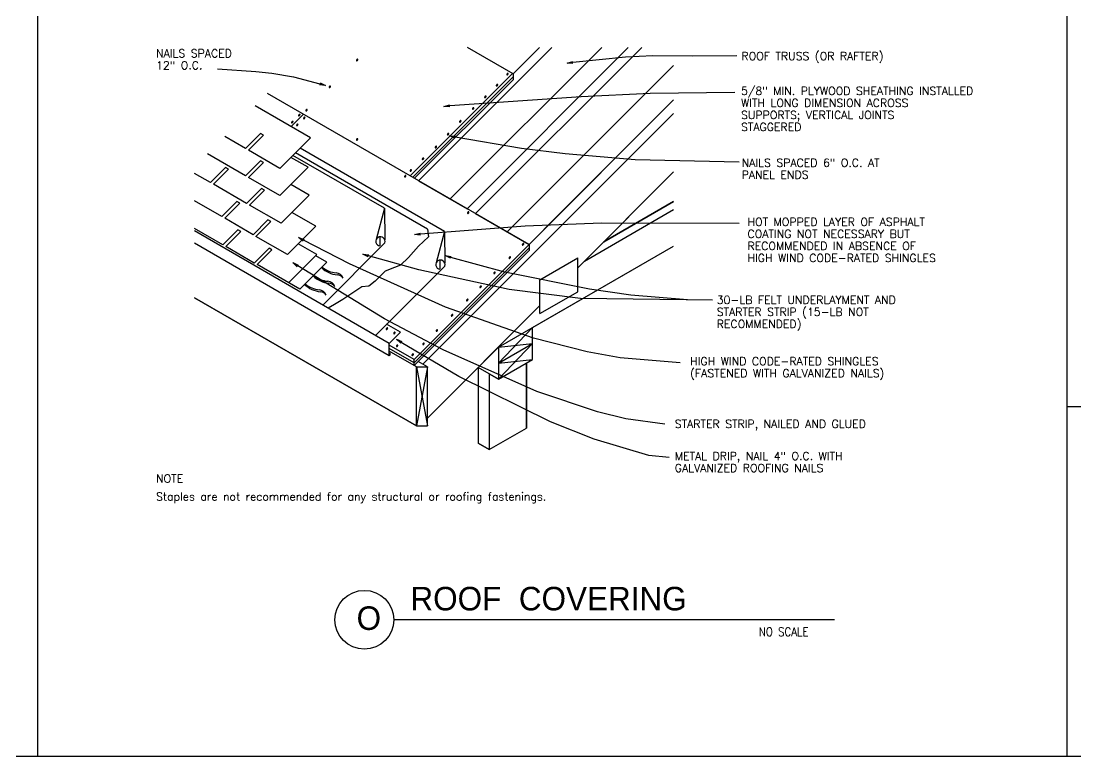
# Model space of a CAD drawing. Header units: inches. Extents: x 26998 to 46838, y -509 to 4343.
# Drawn here: x 38936.4 to 39339.8, y 3165 to 3446.3 of the extents above; entities that cross this region are included whole.
import ezdxf
from ezdxf.enums import TextEntityAlignment as Align

# ---------------------------------------------------------------- set-up
doc = ezdxf.new("R2010")
doc.units = ezdxf.units.IN
doc.header["$LTSCALE"] = 0.5
doc.header["$MEASUREMENT"] = 0
doc.layers.add('Dimensions', color=7, linetype='Continuous', lineweight=0)
for name, color, linetype in [('N', 3, 'Continuous'), ('R-AGSHEAVY', 1, 'Continuous'), ('R-AGSMEDIUM', 2, 'Continuous'), ('R-AGSTEXT', 6, 'Continuous'), ('SEC', 7, 'Continuous'), ('TITLE', 7, 'Continuous'), ('Title Block', 7, 'Continuous')]:
    doc.layers.add(name, color=color, linetype=linetype)
doc.styles.add('AGSROMAND', font='ROMAND.shx', dxfattribs={"height": 2.5})
doc.styles.add('AGSROMANS', font='romans')
doc.styles.add('BOLD', font='')
doc.styles.add('notes', font='simplex.shx', dxfattribs={"height": 4.5})
doc.styles.get('BOLD').set_extended_font_data('Futura Lt BT')

# ---------------------------------------------------------------- blocks, each defined once
blk = doc.blocks.new('AGSARROW')
for points in [[(-1, 0.17), (0, 0), (-1, -0.17)], [(0, 0), (-1, 0)]]:
    blk.add_lwpolyline(points)
blk = doc.blocks.new('ROOF-SHINGLE-WIND')
at = {"layer": 'R-AGSHEAVY'}
for p, q in [((10.545, 37.662), (-3.65, 23.469)), ((17.273, 35.971), (1.691, 20.387)), ((17.273, 25.995), (8.938, 17.658)), ((17.273, 23.231), (10.737, 19.455))]:
    blk.add_line(p, q, dxfattribs=at)
for points in [[(-6.613, 25.179), (-2.074, 22.556), (13.032, 37.662)], [(4.704, 37.662), (2.233, 35.195), (-2.035, 37.662)], [(-1.278, 22.098), (3.741, 19.204), (17.273, 32.738)], [(0, 7.082), (0.866, 6.584), (4.067, 8.431), (4.067, 11.431), (17.273, 19.062)], [(-27.597, 14.213), (-6.811, 2.215), (-5.775, 2.215), (-5.775, 2.947), (0.866, 9.586)], [(-1.036, 7.682), (-1.036, 0.6), (0, 0), (3.492, 2.012), (3.492, 8.098)]]:
    blk.add_lwpolyline(points, dxfattribs=at)
at = {"layer": 'R-AGSMEDIUM'}
for p, q in [((-6.613, 25.179), (5.868, 37.662)), ((-3.65, 23.469), (10.545, 37.662)), ((-2.074, 22.556), (13.032, 37.662)), ((2.233, 35.195), (-2.035, 37.662)), ((-1.278, 22.098), (14.286, 37.662)), ((2.233, 35.195), (4.704, 37.662)), ((1.691, 20.387), (17.273, 35.971)), ((-7.406, 25.638), (2.18, 35.229)), ((-7.162, 25.497), (2.233, 34.893)), ((-6.996, 25.404), (2.233, 34.638)), ((2.233, 35.195), (2.233, 34.638)), ((3.741, 19.204), (-20.764, 33.348)), ((-7.032, 8.431), (17.273, 32.738)), ((-16.735, 29.2), (-21.915, 32.187)), ((-17.389, 31.402), (-18.549, 30.242)), ((-6.207, 7.997), (17.273, 31.483)), ((-22.83, 28.186), (-24.774, 29.314)), ((-22.83, 28.186), (-21.425, 29.594)), ((-22.561, 28.034), (-21.154, 29.438)), ((-21.154, 29.438), (-21.425, 29.594)), ((-19.609, 26.328), (-16.735, 29.2)), ((-22.83, 25.649), (-26.385, 27.697)), ((-19.609, 26.328), (-22.561, 28.034)), ((-5.78, 20.647), (-18.148, 27.787)), ((-4.188, 20.414), (-17.713, 28.223)), ((-22.83, 25.649), (-21.425, 27.053)), ((-22.561, 25.49), (-21.154, 26.896)), ((-21.154, 26.896), (-21.425, 27.053)), ((-16.955, 26.434), (-18.569, 27.364)), ((-9.802, 22.596), (-18.381, 27.549)), ((-26.096, 24.999), (-27.597, 25.863)), ((-26.096, 24.999), (-24.69, 26.403)), ((-25.83, 24.842), (-24.425, 26.246)), ((-24.425, 26.246), (-24.69, 26.403)), ((-19.609, 23.784), (-16.955, 26.434)), ((8.312, 17.032), (17.273, 25.995)), ((-22.726, 23.05), (-25.83, 24.842)), ((-19.609, 23.784), (-22.561, 25.49)), ((-16.852, 23.837), (-18.566, 24.824)), ((-22.726, 23.05), (-21.322, 24.454)), ((-22.455, 22.893), (-21.051, 24.302)), ((-21.051, 24.302), (-21.322, 24.454)), ((-19.501, 21.19), (-16.852, 23.837)), ((-25.043, 21.813), (-27.597, 23.292)), ((-25.043, 21.813), (-23.639, 23.22)), ((-24.771, 21.659), (-23.367, 23.063)), ((-23.367, 23.063), (-23.639, 23.22)), ((-19.501, 21.19), (-22.455, 22.893)), ((10.737, 19.455), (17.273, 23.231)), ((-16.239, 20.914), (-18.483, 22.206)), ((-9.802, 22.596), (-10.576, 19.669)), ((-9.802, 22.596), (-9.771, 19.638)), ((8.938, 17.658), (17.273, 22.47)), ((-22.113, 20.12), (-24.771, 21.659)), ((-22.113, 20.12), (-20.731, 21.507)), ((-21.844, 19.966), (-20.46, 21.35)), ((-20.46, 21.35), (-20.731, 21.507)), ((-18.888, 18.265), (-16.239, 20.914)), ((-24.939, 19.164), (-27.597, 20.7)), ((-9.361, 9.941), (-27.597, 20.469)), ((-24.939, 19.164), (-23.533, 20.572)), ((-24.67, 19.012), (-23.264, 20.416)), ((-23.264, 20.416), (-23.533, 20.572)), ((-18.888, 18.265), (-21.844, 19.966)), ((-10.245, 19.924), (-10.239, 19.069)), ((-5.698, 19.92), (-6.635, 19.038)), ((-5.78, 20.647), (-5.698, 19.92)), ((-4.188, 20.414), (-4.964, 17.486)), ((-4.188, 20.414), (-4.159, 17.456)), ((-9.361, 8.788), (-27.597, 19.318)), ((-22.007, 17.471), (-24.67, 19.012)), ((-22.007, 17.471), (-20.621, 18.855)), ((-20.359, 18.703), (-20.621, 18.855)), ((-16.135, 18.265), (-17.881, 19.27)), ((-15.597, 13.536), (-9.767, 19.364)), ((-6.635, 19.038), (-7.569, 18)), ((-7.032, 8.132), (3.741, 18.897)), ((0.866, 9.586), (17.273, 19.062)), ((3.741, 19.204), (3.741, 18.644)), ((-21.741, 17.317), (-20.359, 18.703)), ((-18.785, 15.611), (-16.135, 18.265)), ((-15.196, 17.555), (-16.239, 18.154)), ((-7.569, 18), (-8.297, 17.273)), ((-7.032, 7.876), (3.741, 18.644)), ((4.761, 15.888), (8.312, 17.943)), ((8.312, 14.78), (8.312, 17.943)), ((-17.74, 15.011), (-21.741, 17.317)), ((-17.74, 15.011), (-15.196, 17.555)), ((-10.653, 10.684), (-4.157, 17.182)), ((-8.87, 17.063), (-9.752, 16.699)), ((-8.297, 17.273), (-8.87, 17.063)), ((-4.633, 17.742), (-4.625, 16.889)), ((-9.752, 16.699), (-10.686, 15.765)), ((4.761, 12.727), (4.761, 15.888)), ((-11.936, 15.245), (-13.704, 14.052)), ((-11.262, 15.295), (-11.936, 15.245)), ((-10.686, 15.765), (-11.262, 15.295)), ((-6.811, 2.215), (-27.597, 14.213)), ((-13.704, 14.052), (-14.482, 13.583)), ((4.761, 12.727), (8.312, 14.78)), ((-14.482, 13.583), (-15.097, 13.252)), ((-5.775, 2.947), (4.761, 13.481)), ((-8.321, 10.982), (-9.613, 11.729)), ((-9.361, 9.941), (-8.321, 10.982)), ((4.067, 11.431), (0.866, 8.087)), ((4.067, 8.431), (4.067, 11.431)), ((-9.361, 8.788), (-9.361, 9.941)), ((0.866, 8.087), (4.067, 9.932)), ((0.866, 9.586), (4.067, 9.932)), ((4.067, 9.932), (0.866, 6.584)), ((-7.032, 8.431), (-9.361, 9.778)), ((-7.032, 8.132), (-9.361, 9.476)), ((-6.811, 7.75), (-9.361, 9.22)), ((-9.278, 8.874), (-9.278, 9.071)), ((0.866, 9.586), (0.866, 6.584)), ((-9.361, 8.788), (-9.278, 8.874)), ((-7.032, 7.876), (-7.032, 8.431)), ((-5.775, 7.75), (-6.648, 8.253)), ((0.866, 6.584), (4.067, 8.431)), ((0.866, 8.087), (4.067, 8.431)), ((3.492, 8.098), (3.492, 2.012)), ((-6.811, 7.75), (-5.775, 7.75)), ((-6.811, 2.215), (-6.811, 7.75)), ((-5.775, 7.75), (-6.811, 2.215)), ((-6.811, 7.75), (-5.775, 2.215)), ((-5.775, 2.215), (-5.775, 7.75)), ((0.866, 6.584), (-1.036, 7.682)), ((-1.036, 7.682), (-1.036, 0.6)), ((0, 7.082), (0, 0)), ((-6.811, 2.215), (-5.775, 2.215)), ((0, 0), (3.492, 2.012)), ((0, 0), (-1.036, 0.6))]:
    blk.add_line(p, q, dxfattribs=at)
for points in [[(-12.424, 36.423, 0.163838), (-12.409, 36.415), (-12.409, 36.415, 0.105881), (-12.383, 36.417), (-12.383, 36.417, 0.069387), (-12.358, 36.429), (-12.358, 36.429, 0.055598), (-12.331, 36.451), (-12.331, 36.451, 0.055598), (-12.309, 36.478), (-12.309, 36.478, 0.069387), (-12.297, 36.503), (-12.297, 36.503, 0.105881), (-12.295, 36.529), (-12.295, 36.529, 0.163838), (-12.303, 36.544), (-12.303, 36.544, 0.163838), (-12.318, 36.552), (-12.318, 36.552, 0.105881), (-12.344, 36.55), (-12.344, 36.55, 0.069387), (-12.37, 36.539), (-12.37, 36.539, 0.055598), (-12.397, 36.517), (-12.397, 36.517, 0.055598), (-12.418, 36.49), (-12.418, 36.49, 0.069387), (-12.43, 36.464), (-12.43, 36.464, 0.105881), (-12.432, 36.438), (-12.432, 36.438, 0.163838)], [(1.657, 35.105, 0.163838), (1.672, 35.097), (1.672, 35.097, 0.105881), (1.698, 35.099), (1.698, 35.099, 0.069387), (1.724, 35.111), (1.724, 35.111, 0.055598), (1.751, 35.133), (1.751, 35.133, 0.055598), (1.773, 35.16), (1.773, 35.16, 0.069387), (1.784, 35.185), (1.784, 35.185, 0.105881), (1.786, 35.211), (1.786, 35.211, 0.163838), (1.779, 35.226), (1.779, 35.226, 0.163838), (1.763, 35.234), (1.763, 35.234, 0.105881), (1.737, 35.232), (1.737, 35.232, 0.069387), (1.712, 35.22), (1.712, 35.22, 0.055598), (1.685, 35.199), (1.685, 35.199, 0.055598), (1.663, 35.172), (1.663, 35.172, 0.069387), (1.652, 35.146), (1.652, 35.146, 0.105881), (1.65, 35.12), (1.65, 35.12, 0.163838)], [(-14.991, 33.909, 0.163838), (-14.976, 33.902), (-14.976, 33.902, 0.105881), (-14.95, 33.904), (-14.95, 33.904, 0.069387), (-14.924, 33.915), (-14.924, 33.915, 0.055598), (-14.897, 33.937), (-14.897, 33.937, 0.055598), (-14.876, 33.964), (-14.876, 33.964, 0.069387), (-14.864, 33.99), (-14.864, 33.99, 0.105881), (-14.862, 34.016), (-14.862, 34.016, 0.163838), (-14.87, 34.031), (-14.87, 34.031, 0.163838), (-14.885, 34.038), (-14.885, 34.038, 0.105881), (-14.911, 34.036), (-14.911, 34.036, 0.069387), (-14.936, 34.025), (-14.936, 34.025, 0.055598), (-14.963, 34.003), (-14.963, 34.003, 0.055598), (-14.985, 33.976), (-14.985, 33.976, 0.069387), (-14.997, 33.951), (-14.997, 33.951, 0.105881), (-14.999, 33.925), (-14.999, 33.925, 0.163838)], [(0.676, 34.066, 0.163838), (0.691, 34.058), (0.691, 34.058, 0.105881), (0.717, 34.06), (0.717, 34.06, 0.069387), (0.742, 34.072), (0.742, 34.072, 0.055598), (0.77, 34.093), (0.77, 34.093, 0.055598), (0.791, 34.121), (0.791, 34.121, 0.069387), (0.803, 34.146), (0.803, 34.146, 0.105881), (0.805, 34.172), (0.805, 34.172, 0.163838), (0.797, 34.187), (0.797, 34.187, 0.163838), (0.782, 34.195), (0.782, 34.195, 0.105881), (0.756, 34.193), (0.756, 34.193, 0.069387), (0.731, 34.181), (0.731, 34.181, 0.055598), (0.703, 34.16), (0.703, 34.16, 0.055598), (0.682, 34.132), (0.682, 34.132, 0.069387), (0.67, 34.107), (0.67, 34.107, 0.105881), (0.668, 34.081), (0.668, 34.081, 0.163838)], [(-0.419, 32.971, 0.163838), (-0.404, 32.963), (-0.404, 32.963, 0.105881), (-0.378, 32.965), (-0.378, 32.965, 0.069387), (-0.352, 32.977), (-0.352, 32.977, 0.055598), (-0.325, 32.999), (-0.325, 32.999, 0.055598), (-0.303, 33.026), (-0.303, 33.026, 0.069387), (-0.292, 33.051), (-0.292, 33.051, 0.105881), (-0.29, 33.077), (-0.29, 33.077, 0.163838), (-0.298, 33.092), (-0.298, 33.092, 0.163838), (-0.313, 33.1), (-0.313, 33.1, 0.105881), (-0.339, 33.098), (-0.339, 33.098, 0.069387), (-0.364, 33.087), (-0.364, 33.087, 0.055598), (-0.391, 33.065), (-0.391, 33.065, 0.055598), (-0.413, 33.038), (-0.413, 33.038, 0.069387), (-0.425, 33.012), (-0.425, 33.012, 0.105881), (-0.426, 32.986), (-0.426, 32.986, 0.163838)], [(-17.174, 31.722, 0.163838), (-17.158, 31.715), (-17.158, 31.715, 0.105881), (-17.132, 31.717), (-17.132, 31.717, 0.069387), (-17.107, 31.728), (-17.107, 31.728, 0.055598), (-17.08, 31.75), (-17.08, 31.75, 0.055598), (-17.058, 31.777), (-17.058, 31.777, 0.069387), (-17.047, 31.803), (-17.047, 31.803, 0.105881), (-17.045, 31.828), (-17.045, 31.828, 0.163838), (-17.052, 31.844), (-17.052, 31.844, 0.163838), (-17.067, 31.851), (-17.067, 31.851, 0.105881), (-17.093, 31.849), (-17.093, 31.849, 0.069387), (-17.119, 31.838), (-17.119, 31.838, 0.055598), (-17.146, 31.816), (-17.146, 31.816, 0.055598), (-17.168, 31.789), (-17.168, 31.789, 0.069387), (-17.179, 31.763), (-17.179, 31.763, 0.105881), (-17.181, 31.738), (-17.181, 31.738, 0.163838)], [(-1.565, 31.879, 0.163838), (-1.549, 31.871), (-1.549, 31.871, 0.105881), (-1.523, 31.873), (-1.523, 31.873, 0.069387), (-1.498, 31.884), (-1.498, 31.884, 0.055598), (-1.471, 31.906), (-1.471, 31.906, 0.055598), (-1.449, 31.933), (-1.449, 31.933, 0.069387), (-1.438, 31.959), (-1.438, 31.959, 0.105881), (-1.436, 31.985), (-1.436, 31.985, 0.163838), (-1.443, 32), (-1.443, 32, 0.163838), (-1.458, 32.008), (-1.458, 32.008, 0.105881), (-1.484, 32.006), (-1.484, 32.006, 0.069387), (-1.51, 31.994), (-1.51, 31.994, 0.055598), (-1.537, 31.972), (-1.537, 31.972, 0.055598), (-1.559, 31.945), (-1.559, 31.945, 0.069387), (-1.57, 31.92), (-1.57, 31.92, 0.105881), (-1.572, 31.894), (-1.572, 31.894, 0.163838)], [(-18.504, 30.61, 0.163838), (-18.489, 30.603), (-18.489, 30.603, 0.105881), (-18.463, 30.605), (-18.463, 30.605, 0.069387), (-18.437, 30.616), (-18.437, 30.616, 0.055598), (-18.41, 30.638), (-18.41, 30.638, 0.055598), (-18.389, 30.665), (-18.389, 30.665, 0.069387), (-18.377, 30.691), (-18.377, 30.691, 0.105881), (-18.375, 30.717), (-18.375, 30.717, 0.163838), (-18.383, 30.732), (-18.383, 30.732, 0.163838), (-18.398, 30.739), (-18.398, 30.739, 0.105881), (-18.424, 30.738), (-18.424, 30.738, 0.069387), (-18.449, 30.726), (-18.449, 30.726, 0.055598), (-18.476, 30.704), (-18.476, 30.704, 0.055598), (-18.498, 30.677), (-18.498, 30.677, 0.069387), (-18.51, 30.652), (-18.51, 30.652, 0.105881), (-18.512, 30.626), (-18.512, 30.626, 0.163838)], [(-17.849, 31.265, 0.163838), (-17.834, 31.258), (-17.834, 31.258, 0.105881), (-17.808, 31.26), (-17.808, 31.26, 0.069387), (-17.783, 31.271), (-17.783, 31.271, 0.055598), (-17.756, 31.293), (-17.756, 31.293, 0.055598), (-17.734, 31.32), (-17.734, 31.32, 0.069387), (-17.722, 31.345), (-17.722, 31.345, 0.105881), (-17.72, 31.371), (-17.72, 31.371, 0.163838), (-17.728, 31.387), (-17.728, 31.387, 0.163838), (-17.743, 31.394), (-17.743, 31.394, 0.105881), (-17.769, 31.392), (-17.769, 31.392, 0.069387), (-17.795, 31.381), (-17.795, 31.381, 0.055598), (-17.822, 31.359), (-17.822, 31.359, 0.055598), (-17.843, 31.332), (-17.843, 31.332, 0.069387), (-17.855, 31.306), (-17.855, 31.306, 0.105881), (-17.857, 31.28), (-17.857, 31.28, 0.163838)], [(-17.381, 30.995, 0.163838), (-17.366, 30.988), (-17.366, 30.988, 0.105881), (-17.34, 30.989), (-17.34, 30.989, 0.069387), (-17.315, 31.001), (-17.315, 31.001, 0.055598), (-17.288, 31.023), (-17.288, 31.023, 0.055598), (-17.266, 31.05), (-17.266, 31.05, 0.069387), (-17.254, 31.075), (-17.254, 31.075, 0.105881), (-17.253, 31.101), (-17.253, 31.101, 0.163838), (-17.26, 31.116), (-17.26, 31.116, 0.163838), (-17.275, 31.124), (-17.275, 31.124, 0.105881), (-17.301, 31.122), (-17.301, 31.122, 0.069387), (-17.327, 31.111), (-17.327, 31.111, 0.055598), (-17.354, 31.089), (-17.354, 31.089, 0.055598), (-17.376, 31.062), (-17.376, 31.062, 0.069387), (-17.387, 31.036), (-17.387, 31.036, 0.105881), (-17.389, 31.01), (-17.389, 31.01, 0.163838)], [(-2.763, 30.675, 0.163838), (-2.748, 30.667), (-2.748, 30.667, 0.105881), (-2.722, 30.669), (-2.722, 30.669, 0.069387), (-2.697, 30.681), (-2.697, 30.681, 0.055598), (-2.67, 30.703), (-2.67, 30.703, 0.055598), (-2.648, 30.73), (-2.648, 30.73, 0.069387), (-2.636, 30.755), (-2.636, 30.755, 0.105881), (-2.634, 30.781), (-2.634, 30.781, 0.163838), (-2.642, 30.796), (-2.642, 30.796, 0.163838), (-2.657, 30.804), (-2.657, 30.804, 0.105881), (-2.683, 30.802), (-2.683, 30.802, 0.069387), (-2.709, 30.791), (-2.709, 30.791, 0.055598), (-2.736, 30.769), (-2.736, 30.769, 0.055598), (-2.758, 30.742), (-2.758, 30.742, 0.069387), (-2.769, 30.716), (-2.769, 30.716, 0.105881), (-2.771, 30.69), (-2.771, 30.69, 0.163838)], [(-18.036, 30.34, 0.163838), (-18.021, 30.333), (-18.021, 30.333, 0.105881), (-17.995, 30.335), (-17.995, 30.335, 0.069387), (-17.97, 30.346), (-17.97, 30.346, 0.055598), (-17.942, 30.368), (-17.942, 30.368, 0.055598), (-17.921, 30.395), (-17.921, 30.395, 0.069387), (-17.909, 30.421), (-17.909, 30.421, 0.105881), (-17.907, 30.446), (-17.907, 30.446, 0.163838), (-17.915, 30.462), (-17.915, 30.462, 0.163838), (-17.93, 30.469), (-17.93, 30.469, 0.105881), (-17.956, 30.467), (-17.956, 30.467, 0.069387), (-17.981, 30.456), (-17.981, 30.456, 0.055598), (-18.009, 30.434), (-18.009, 30.434, 0.055598), (-18.03, 30.407), (-18.03, 30.407, 0.069387), (-18.042, 30.382), (-18.042, 30.382, 0.105881), (-18.044, 30.356), (-18.044, 30.356, 0.163838)], [(-12.435, 28.986, 0.163838), (-12.419, 28.979), (-12.419, 28.979, 0.105881), (-12.393, 28.981), (-12.393, 28.981, 0.069387), (-12.368, 28.992), (-12.368, 28.992, 0.055598), (-12.341, 29.014), (-12.341, 29.014, 0.055598), (-12.319, 29.041), (-12.319, 29.041, 0.069387), (-12.308, 29.066), (-12.308, 29.066, 0.105881), (-12.306, 29.092), (-12.306, 29.092, 0.163838), (-12.313, 29.108), (-12.313, 29.108, 0.163838), (-12.328, 29.115), (-12.328, 29.115, 0.105881), (-12.354, 29.113), (-12.354, 29.113, 0.069387), (-12.38, 29.102), (-12.38, 29.102, 0.055598), (-12.407, 29.08), (-12.407, 29.08, 0.055598), (-12.429, 29.053), (-12.429, 29.053, 0.069387), (-12.44, 29.027), (-12.44, 29.027, 0.105881), (-12.442, 29.002), (-12.442, 29.002, 0.163838)], [(-3.911, 29.474, 0.163838), (-3.896, 29.466), (-3.896, 29.466, 0.105881), (-3.87, 29.468), (-3.87, 29.468, 0.069387), (-3.845, 29.48), (-3.845, 29.48, 0.055598), (-3.818, 29.501), (-3.818, 29.501, 0.055598), (-3.796, 29.529), (-3.796, 29.529, 0.069387), (-3.784, 29.554), (-3.784, 29.554, 0.105881), (-3.782, 29.58), (-3.782, 29.58, 0.163838), (-3.79, 29.595), (-3.79, 29.595, 0.163838), (-3.805, 29.603), (-3.805, 29.603, 0.105881), (-3.831, 29.601), (-3.831, 29.601, 0.069387), (-3.857, 29.589), (-3.857, 29.589, 0.055598), (-3.884, 29.568), (-3.884, 29.568, 0.055598), (-3.906, 29.54), (-3.906, 29.54, 0.069387), (-3.917, 29.515), (-3.917, 29.515, 0.105881), (-3.919, 29.489), (-3.919, 29.489, 0.163838)], [(-5.055, 28.27, 0.163838), (-5.04, 28.263), (-5.04, 28.263, 0.105881), (-5.014, 28.265), (-5.014, 28.265, 0.069387), (-4.988, 28.276), (-4.988, 28.276, 0.055598), (-4.961, 28.298), (-4.961, 28.298, 0.055598), (-4.939, 28.325), (-4.939, 28.325, 0.069387), (-4.928, 28.351), (-4.928, 28.351, 0.105881), (-4.926, 28.376), (-4.926, 28.376, 0.163838), (-4.933, 28.392), (-4.933, 28.392, 0.163838), (-4.949, 28.399), (-4.949, 28.399, 0.105881), (-4.975, 28.397), (-4.975, 28.397, 0.069387), (-5, 28.386), (-5, 28.386, 0.055598), (-5.027, 28.364), (-5.027, 28.364, 0.055598), (-5.049, 28.337), (-5.049, 28.337, 0.069387), (-5.06, 28.312), (-5.06, 28.312, 0.105881), (-5.062, 28.286), (-5.062, 28.286, 0.163838)], [(-6.258, 27.178, 0.163838), (-6.243, 27.17), (-6.243, 27.17, 0.105881), (-6.217, 27.172), (-6.217, 27.172, 0.069387), (-6.192, 27.184), (-6.192, 27.184, 0.055598), (-6.165, 27.205), (-6.165, 27.205, 0.055598), (-6.143, 27.233), (-6.143, 27.233, 0.069387), (-6.131, 27.258), (-6.131, 27.258, 0.105881), (-6.129, 27.284), (-6.129, 27.284, 0.163838), (-6.137, 27.299), (-6.137, 27.299, 0.163838), (-6.152, 27.307), (-6.152, 27.307, 0.105881), (-6.178, 27.305), (-6.178, 27.305, 0.069387), (-6.204, 27.293), (-6.204, 27.293, 0.055598), (-6.231, 27.272), (-6.231, 27.272, 0.055598), (-6.252, 27.245), (-6.252, 27.245, 0.069387), (-6.264, 27.219), (-6.264, 27.219, 0.105881), (-6.266, 27.193), (-6.266, 27.193, 0.163838)], [(-7.406, 26.083, 0.163838), (-7.391, 26.076), (-7.391, 26.076, 0.105881), (-7.365, 26.078), (-7.365, 26.078, 0.069387), (-7.34, 26.089), (-7.34, 26.089, 0.055598), (-7.313, 26.111), (-7.313, 26.111, 0.055598), (-7.291, 26.138), (-7.291, 26.138, 0.069387), (-7.279, 26.163), (-7.279, 26.163, 0.105881), (-7.277, 26.189), (-7.277, 26.189, 0.163838), (-7.285, 26.205), (-7.285, 26.205, 0.163838), (-7.3, 26.212), (-7.3, 26.212, 0.105881), (-7.326, 26.21), (-7.326, 26.21, 0.069387), (-7.352, 26.199), (-7.352, 26.199, 0.055598), (-7.379, 26.177), (-7.379, 26.177, 0.055598), (-7.4, 26.15), (-7.4, 26.15, 0.069387), (-7.412, 26.124), (-7.412, 26.124, 0.105881), (-7.414, 26.098), (-7.414, 26.098, 0.163838)], [(-7.921, 25.533, 0.163838), (-7.906, 25.526), (-7.906, 25.526, 0.105881), (-7.88, 25.528), (-7.88, 25.528, 0.069387), (-7.855, 25.539), (-7.855, 25.539, 0.055598), (-7.828, 25.561), (-7.828, 25.561, 0.055598), (-7.806, 25.588), (-7.806, 25.588, 0.069387), (-7.794, 25.614), (-7.794, 25.614, 0.105881), (-7.792, 25.639), (-7.792, 25.639, 0.163838), (-7.8, 25.655), (-7.8, 25.655, 0.163838), (-7.815, 25.662), (-7.815, 25.662, 0.105881), (-7.841, 25.66), (-7.841, 25.66, 0.069387), (-7.867, 25.649), (-7.867, 25.649, 0.055598), (-7.894, 25.627), (-7.894, 25.627, 0.055598), (-7.916, 25.6), (-7.916, 25.6, 0.069387), (-7.927, 25.574), (-7.927, 25.574, 0.105881), (-7.929, 25.549), (-7.929, 25.549, 0.163838)], [(-2.02, 22.126, 0.163838), (-2.005, 22.119), (-2.005, 22.119, 0.105881), (-1.979, 22.121), (-1.979, 22.121, 0.069387), (-1.954, 22.132), (-1.954, 22.132, 0.055598), (-1.927, 22.154), (-1.927, 22.154, 0.055598), (-1.905, 22.181), (-1.905, 22.181, 0.069387), (-1.893, 22.207), (-1.893, 22.207, 0.105881), (-1.892, 22.233), (-1.892, 22.233, 0.163838), (-1.899, 22.248), (-1.899, 22.248, 0.163838), (-1.914, 22.255), (-1.914, 22.255, 0.105881), (-1.94, 22.253), (-1.94, 22.253, 0.069387), (-1.966, 22.242), (-1.966, 22.242, 0.055598), (-1.993, 22.22), (-1.993, 22.22, 0.055598), (-2.015, 22.193), (-2.015, 22.193, 0.069387), (-2.026, 22.168), (-2.026, 22.168, 0.105881), (-2.028, 22.142), (-2.028, 22.142, 0.163838)], [(3.113, 19.163, 0.163838), (3.128, 19.155), (3.128, 19.155, 0.105881), (3.154, 19.157), (3.154, 19.157, 0.069387), (3.179, 19.169), (3.179, 19.169, 0.055598), (3.207, 19.19), (3.207, 19.19, 0.055598), (3.228, 19.218), (3.228, 19.218, 0.069387), (3.24, 19.243), (3.24, 19.243, 0.105881), (3.242, 19.269), (3.242, 19.269, 0.163838), (3.234, 19.284), (3.234, 19.284, 0.163838), (3.219, 19.292), (3.219, 19.292, 0.105881), (3.193, 19.29), (3.193, 19.29, 0.069387), (3.168, 19.278), (3.168, 19.278, 0.055598), (3.14, 19.257), (3.14, 19.257, 0.055598), (3.119, 19.229), (3.119, 19.229, 0.069387), (3.107, 19.204), (3.107, 19.204, 0.105881), (3.105, 19.178), (3.105, 19.178, 0.163838)], [(1.866, 17.916, 0.163838), (1.881, 17.908), (1.881, 17.908, 0.105881), (1.907, 17.91), (1.907, 17.91, 0.069387), (1.932, 17.922), (1.932, 17.922, 0.055598), (1.96, 17.943), (1.96, 17.943, 0.055598), (1.981, 17.97), (1.981, 17.97, 0.069387), (1.993, 17.996), (1.993, 17.996, 0.105881), (1.995, 18.022), (1.995, 18.022, 0.163838), (1.987, 18.037), (1.987, 18.037, 0.163838), (1.972, 18.045), (1.972, 18.045, 0.105881), (1.946, 18.043), (1.946, 18.043, 0.069387), (1.92, 18.031), (1.92, 18.031, 0.055598), (1.893, 18.01), (1.893, 18.01, 0.055598), (1.872, 17.982), (1.872, 17.982, 0.069387), (1.86, 17.957), (1.86, 17.957, 0.105881), (1.858, 17.931), (1.858, 17.931, 0.163838)], [(0.437, 16.487, 0.163838), (0.452, 16.479), (0.452, 16.479, 0.105881), (0.478, 16.481), (0.478, 16.481, 0.069387), (0.504, 16.493), (0.504, 16.493, 0.055598), (0.531, 16.515), (0.531, 16.515, 0.055598), (0.552, 16.542), (0.552, 16.542, 0.069387), (0.564, 16.567), (0.564, 16.567, 0.105881), (0.566, 16.593), (0.566, 16.593, 0.163838), (0.558, 16.608), (0.558, 16.608, 0.163838), (0.543, 16.616), (0.543, 16.616, 0.105881), (0.517, 16.614), (0.517, 16.614, 0.069387), (0.492, 16.602), (0.492, 16.602, 0.055598), (0.465, 16.581), (0.465, 16.581, 0.055598), (0.443, 16.554), (0.443, 16.554, 0.069387), (0.431, 16.528), (0.431, 16.528, 0.105881), (0.429, 16.502), (0.429, 16.502, 0.163838)], [(-0.862, 15.188, 0.163838), (-0.847, 15.18), (-0.847, 15.18, 0.105881), (-0.821, 15.182), (-0.821, 15.182, 0.069387), (-0.795, 15.194), (-0.795, 15.194, 0.055598), (-0.768, 15.216), (-0.768, 15.216, 0.055598), (-0.746, 15.243), (-0.746, 15.243, 0.069387), (-0.735, 15.268), (-0.735, 15.268, 0.105881), (-0.733, 15.294), (-0.733, 15.294, 0.163838), (-0.741, 15.309), (-0.741, 15.309, 0.163838), (-0.756, 15.317), (-0.756, 15.317, 0.105881), (-0.782, 15.315), (-0.782, 15.315, 0.069387), (-0.807, 15.304), (-0.807, 15.304, 0.055598), (-0.834, 15.282), (-0.834, 15.282, 0.055598), (-0.856, 15.255), (-0.856, 15.255, 0.069387), (-0.868, 15.229), (-0.868, 15.229, 0.105881), (-0.87, 15.203), (-0.87, 15.203, 0.163838)], [(-2.109, 13.941, 0.163838), (-2.094, 13.933), (-2.094, 13.933, 0.105881), (-2.068, 13.935), (-2.068, 13.935, 0.069387), (-2.042, 13.947), (-2.042, 13.947, 0.055598), (-2.015, 13.969), (-2.015, 13.969, 0.055598), (-1.993, 13.996), (-1.993, 13.996, 0.069387), (-1.982, 14.021), (-1.982, 14.021, 0.105881), (-1.98, 14.047), (-1.98, 14.047, 0.163838), (-1.988, 14.062), (-1.988, 14.062, 0.163838), (-2.003, 14.07), (-2.003, 14.07, 0.105881), (-2.029, 14.068), (-2.029, 14.068, 0.069387), (-2.054, 14.057), (-2.054, 14.057, 0.055598), (-2.081, 14.035), (-2.081, 14.035, 0.055598), (-2.103, 14.008), (-2.103, 14.008, 0.069387), (-2.115, 13.982), (-2.115, 13.982, 0.105881), (-2.117, 13.956), (-2.117, 13.956, 0.163838)], [(-3.538, 12.512, 0.163838), (-3.523, 12.505), (-3.523, 12.505, 0.105881), (-3.497, 12.507), (-3.497, 12.507, 0.069387), (-3.471, 12.518), (-3.471, 12.518, 0.055598), (-3.444, 12.54), (-3.444, 12.54, 0.055598), (-3.422, 12.567), (-3.422, 12.567, 0.069387), (-3.411, 12.592), (-3.411, 12.592, 0.105881), (-3.409, 12.618), (-3.409, 12.618, 0.163838), (-3.416, 12.634), (-3.416, 12.634, 0.163838), (-3.432, 12.641), (-3.432, 12.641, 0.105881), (-3.458, 12.639), (-3.458, 12.639, 0.069387), (-3.483, 12.628), (-3.483, 12.628, 0.055598), (-3.51, 12.606), (-3.51, 12.606, 0.055598), (-3.532, 12.579), (-3.532, 12.579, 0.069387), (-3.543, 12.553), (-3.543, 12.553, 0.105881), (-3.545, 12.527), (-3.545, 12.527, 0.163838)], [(-9.636, 11.259, 0.163838), (-9.621, 11.252), (-9.621, 11.252, 0.105881), (-9.595, 11.254), (-9.595, 11.254, 0.069387), (-9.57, 11.265), (-9.57, 11.265, 0.055598), (-9.542, 11.287), (-9.542, 11.287, 0.055598), (-9.521, 11.314), (-9.521, 11.314, 0.069387), (-9.509, 11.34), (-9.509, 11.34, 0.105881), (-9.507, 11.366), (-9.507, 11.366, 0.163838), (-9.515, 11.381), (-9.515, 11.381, 0.163838), (-9.53, 11.388), (-9.53, 11.388, 0.105881), (-9.556, 11.386), (-9.556, 11.386, 0.069387), (-9.581, 11.375), (-9.581, 11.375, 0.055598), (-9.609, 11.353), (-9.609, 11.353, 0.055598), (-9.63, 11.326), (-9.63, 11.326, 0.069387), (-9.642, 11.301), (-9.642, 11.301, 0.105881), (-9.644, 11.275), (-9.644, 11.275, 0.163838)], [(-8.938, 10.856, 0.163838), (-8.922, 10.848), (-8.922, 10.848, 0.105881), (-8.896, 10.85), (-8.896, 10.85, 0.069387), (-8.871, 10.862), (-8.871, 10.862, 0.055598), (-8.844, 10.884), (-8.844, 10.884, 0.055598), (-8.822, 10.911), (-8.822, 10.911, 0.069387), (-8.811, 10.936), (-8.811, 10.936, 0.105881), (-8.809, 10.962), (-8.809, 10.962, 0.163838), (-8.816, 10.977), (-8.816, 10.977, 0.163838), (-8.831, 10.985), (-8.831, 10.985, 0.105881), (-8.857, 10.983), (-8.857, 10.983, 0.069387), (-8.883, 10.972), (-8.883, 10.972, 0.055598), (-8.91, 10.95), (-8.91, 10.95, 0.055598), (-8.932, 10.923), (-8.932, 10.923, 0.069387), (-8.943, 10.897), (-8.943, 10.897, 0.105881), (-8.945, 10.871), (-8.945, 10.871, 0.163838)], [(-4.966, 11.084, 0.163838), (-4.951, 11.076), (-4.951, 11.076, 0.105881), (-4.925, 11.078), (-4.925, 11.078, 0.069387), (-4.9, 11.089), (-4.9, 11.089, 0.055598), (-4.873, 11.111), (-4.873, 11.111, 0.055598), (-4.851, 11.138), (-4.851, 11.138, 0.069387), (-4.839, 11.164), (-4.839, 11.164, 0.105881), (-4.837, 11.19), (-4.837, 11.19, 0.163838), (-4.845, 11.205), (-4.845, 11.205, 0.163838), (-4.86, 11.213), (-4.86, 11.213, 0.105881), (-4.886, 11.211), (-4.886, 11.211, 0.069387), (-4.912, 11.199), (-4.912, 11.199, 0.055598), (-4.939, 11.177), (-4.939, 11.177, 0.055598), (-4.961, 11.15), (-4.961, 11.15, 0.069387), (-4.972, 11.125), (-4.972, 11.125, 0.105881), (-4.974, 11.099), (-4.974, 11.099, 0.163838)], [(-6.213, 9.837, 0.163838), (-6.198, 9.829), (-6.198, 9.829, 0.105881), (-6.172, 9.831), (-6.172, 9.831, 0.069387), (-6.147, 9.842), (-6.147, 9.842, 0.055598), (-6.12, 9.864), (-6.12, 9.864, 0.055598), (-6.098, 9.891), (-6.098, 9.891, 0.069387), (-6.086, 9.917), (-6.086, 9.917, 0.105881), (-6.084, 9.943), (-6.084, 9.943, 0.163838), (-6.092, 9.958), (-6.092, 9.958, 0.163838), (-6.107, 9.966), (-6.107, 9.966, 0.105881), (-6.133, 9.964), (-6.133, 9.964, 0.069387), (-6.159, 9.952), (-6.159, 9.952, 0.055598), (-6.186, 9.93), (-6.186, 9.93, 0.055598), (-6.208, 9.903), (-6.208, 9.903, 0.069387), (-6.219, 9.878), (-6.219, 9.878, 0.105881), (-6.221, 9.852), (-6.221, 9.852, 0.163838)], [(-8.678, 9.661, 0.163838), (-8.662, 9.654), (-8.662, 9.654, 0.105881), (-8.637, 9.656), (-8.637, 9.656, 0.069387), (-8.611, 9.667), (-8.611, 9.667, 0.055598), (-8.584, 9.689), (-8.584, 9.689, 0.055598), (-8.562, 9.716), (-8.562, 9.716, 0.069387), (-8.551, 9.742), (-8.551, 9.742, 0.105881), (-8.549, 9.767), (-8.549, 9.767, 0.163838), (-8.556, 9.783), (-8.556, 9.783, 0.163838), (-8.572, 9.79), (-8.572, 9.79, 0.105881), (-8.598, 9.788), (-8.598, 9.788, 0.069387), (-8.623, 9.777), (-8.623, 9.777, 0.055598), (-8.65, 9.755), (-8.65, 9.755, 0.055598), (-8.672, 9.728), (-8.672, 9.728, 0.069387), (-8.683, 9.703), (-8.683, 9.703, 0.105881), (-8.685, 9.677), (-8.685, 9.677, 0.163838)], [(-7.227, 8.823, 0.163838), (-7.211, 8.816), (-7.211, 8.816, 0.105881), (-7.185, 8.818), (-7.185, 8.818, 0.069387), (-7.16, 8.829), (-7.16, 8.829, 0.055598), (-7.133, 8.851), (-7.133, 8.851, 0.055598), (-7.111, 8.878), (-7.111, 8.878, 0.069387), (-7.099, 8.904), (-7.099, 8.904, 0.105881), (-7.098, 8.93), (-7.098, 8.93, 0.163838), (-7.105, 8.945), (-7.105, 8.945, 0.163838), (-7.12, 8.952), (-7.12, 8.952, 0.105881), (-7.146, 8.95), (-7.146, 8.95, 0.069387), (-7.172, 8.939), (-7.172, 8.939, 0.055598), (-7.199, 8.917), (-7.199, 8.917, 0.055598), (-7.221, 8.89), (-7.221, 8.89, 0.069387), (-7.232, 8.865), (-7.232, 8.865, 0.105881), (-7.234, 8.839), (-7.234, 8.839, 0.163838)]]:
    blk.add_lwpolyline(points, format="xyb", close=True, dxfattribs=at)
for centre, radius, start, end in [((-10.181, 19.497), 0.433, 342.2233, 262.43048), ((-13.994, 18.82), 2.465, 226.00321, 264.49608), ((-14.089, 18.997), 2.465, 230.49799, 264.49608), ((-4.568, 17.316), 0.433, 342.2233, 262.43048), ((-14.778, 18.035), 2.465, 226.00321, 264.49608), ((-14.874, 18.213), 2.465, 230.49799, 264.49608), ((-14.4, 15.771), 0.777, 20.86196, 84.49608), ((-14.305, 15.593), 0.777, 35.76368, 84.49608), ((-15.577, 17.237), 2.465, 226.00321, 264.49608), ((-15.672, 17.414), 2.465, 230.49799, 264.49608), ((-15.983, 14.188), 0.777, 20.86196, 84.49608), ((-15.185, 14.986), 0.777, 20.86196, 84.49608), ((-15.089, 14.809), 0.777, 35.76368, 84.49608), ((-15.888, 14.01), 0.777, 35.76368, 84.49608)]:
    blk.add_arc(centre, radius, start, end, dxfattribs=at)
at = {"layer": 'R-AGSTEXT'}
for points in [[(23.211, 36.864), (19.027, 36.845), (15.331, 36.889), (12.776, 36.757), (7.84, 36.249)], [(-25.455, 35.643), (-21.869, 35.42), (-20.369, 35.25), (-18.323, 34.897), (-15.855, 34.254)], [(23.017, 33.436), (15.077, 33.331), (8.617, 33.041), (-3.688, 32.181)], [(23.409, 26.912), (13.669, 27.12), (7.111, 27.681), (3.028, 28.188), (-3.178, 29.267)], [(23.409, 21.17), (10.528, 21.187), (3.367, 20.92), (-6.442, 20.186)], [(17.905, 8.12), (12.287, 8.579), (9.178, 9.152), (4.166, 10.44), (-4.076, 13.34), (-13.095, 17.4), (-17.378, 19.604)], [(20.921, 13.993), (8.565, 14.157), (1.868, 14.98), (-6.603, 16.846), (-11.308, 18.145)], [(20.921, 13.993), (18.595, 14.02), (13.267, 14.466), (9.392, 15.019), (1.468, 16.626), (-3.581, 18.002)], [(16.466, 2.378), (12.812, 2.871), (10.146, 3.52), (4.459, 5.432), (-4.307, 9.333), (-9.801, 12.229), (-17.937, 17.199)], [(16.858, -0.754), (14.964, -0.545), (9.827, 0.962), (5.746, 2.602), (-2.855, 6.833), (-8.232, 10.033)]]:
    blk.add_lwpolyline(points, dxfattribs=at)
for p, xscale, yscale, zscale, rotation in [((7.294, 36.179), 0.5510663120107809, 0.5510663120107809, 0.5510663120107809, 187.3683498885212), ((-15.331, 34.084), 0.5510663050024892, 0.5510663050024892, 0.5510663050024892, 342.1118674119199), ((-4.237, 32.132), 0.5510665636639629, 0.5510665636639629, 0.5510665636639629, 185.1694040028239), ((-3.714, 29.392), 0.5510650505586394, 0.5510650505586394, 0.5510650505586394, 166.8796964849152), ((-17.863, 19.865), 0.5510653608897683, 0.5510653608897683, 0.5510653608897683, 151.7080263982194), ((-6.99, 20.127), 0.5510650744992096, 0.5510650744992096, 0.5510650744992096, 186.1499150206455), ((-11.837, 18.3), 0.5510665273319899, 0.5510665273319899, 0.5510665273319899, 163.6537775954418), ((-4.107, 18.168), 0.5510643233491342, 0.5510643233491342, 0.5510643233491342, 162.4952004022426), ((-18.388, 17.515), 0.5510647854497651, 0.5510647854497651, 0.5510647854497651, 144.9720678966401), ((-8.691, 10.338), 0.5510643521172892, 0.5510643521172892, 0.5510643521172892, 146.4213002180356)]:
    blk.add_blockref('AGSARROW', p, dxfattribs=dict(at, xscale=xscale, yscale=yscale, zscale=zscale, rotation=rotation))
at = {"layer": 'R-AGSTEXT', "style": 'AGSROMANS'}
for s, p in [('NAILS SPACED ', (-31.205, 37.483)), ('ROOF TRUSS (OR RAFTER)', (23.632, 37.223)), ('12" O.C.', (-31.205, 36.358)), ('5/8" MIN. PLYWOOD SHEATHING INSTALLED ', (23.592, 33.961)), ('WITH LONG DIMENSION ACROSS ', (23.592, 32.836)), ('SUPPORTS; VERTICAL JOINTS ', (23.592, 31.711)), ('STAGGERED', (23.592, 30.586)), ('NAILS SPACED 6" O.C. AT ', (23.654, 27.234)), ('PANEL ENDS', (23.654, 26.109)), ('HOT MOPPED LAYER OF ASPHALT ', (24.201, 21.692)), ('COATING NOT NECESSARY BUT ', (24.201, 20.567)), ('RECOMMENDED IN ABSENCE OF ', (24.201, 19.442)), ('HIGH WIND CODE-RATED SHINGLES', (24.201, 18.317)), ('30-LB FELT UNDERLAYMENT AND ', (21.317, 14.387)), ('STARTER STRIP (15-LB NOT ', (21.317, 13.262)), ('RECOMMENDED)', (21.317, 12.137)), ('HIGH WIND CODE-RATED SHINGLES ', (18.827, 8.645)), ('(FASTENED WITH GALVANIZED NAILS)', (18.827, 7.52)), ('STARTER STRIP, NAILED AND GLUED', (17.385, 2.773)), ('METAL DRIP, NAIL 4" O.C. WITH ', (17.392, -0.231)), ('GALVANIZED ROOFING NAILS', (17.392, -1.356))]:
    blk.add_text(s, height=0.75, dxfattribs=at).set_placement(p, align=Align.TOP_LEFT)
at = {"layer": 'R-AGSTEXT'}
for s, style, p in [('NOTE', 'AGSROMAND', (-31.205, -3.094)), ('Staples are not recommended for any structural or roofing fastenings.', 'AGSROMANS', (-31.205, -4.782))]:
    blk.add_text(s, height=0.75, dxfattribs=dict(at, style=style)).set_placement(p)

msp = doc.modelspace()

# ---------------------------------------------------------------- linework, layer by layer
msp.add_line((39336.3396909, 3298.9879526), (39746.7132624, 3298.9879526))
msp.add_lwpolyline([(38251.6540277, 4291.6919129, 0.5, 0.5, 0), (39746.7132624, 4291.6919129, 0, 0, 0), (39746.7132624, 3165.2426914, 0.5, 0.5, 0), (38251.6540277, 3165.2426914, 0.5, 0.5, 0)], format="xyseb")
at = {"layer": 'SEC', "color": 7}
msp.add_circle((39067.6840854, 3217.4158873), 11.25, dxfattribs=at)
at = {"layer": 'TITLE'}
msp.add_line((39078.9858616, 3217.4879131), (39247.5391692, 3217.4879131), dxfattribs=at)
at = {"layer": 'Title Block'}
for p, q in [((39336.3396909, 4291.6919129), (39336.3396909, 3165.2426914)), ((38942.7578036, 3737.4171344), (38942.7578036, 3165.2426914))]:
    msp.add_line(p, q, dxfattribs=at)

# ---------------------------------------------------------------- block references
at = {"layer": 'Dimensions', "xscale": 4.082400000000001, "yscale": 4.082400000000001, "zscale": 4.082400000000001}
msp.add_blockref('ROOF-SHINGLE-WIND', (39115.4305116, 3282.5051337), dxfattribs=at)
msp.add_blockref('ROOF-SHINGLE-WIND', (39115.4305116, 3282.5051337), dxfattribs=at)

# ---------------------------------------------------------------- texts
at = {"layer": 'N', "color": 7, "style": 'notes', "width": 0.85}
msp.add_text('NO SCALE', height=3.375, dxfattribs=at).set_placement((39218.5276941, 3211.1345373))
at = {"layer": 'TITLE', "insert": (39085.3172136, 3225.440576), "char_height": 9, "width": 293.9625, "attachment_point": 4, "style": 'BOLD'}
msp.add_mtext('ROOF  COVERING', dxfattribs=at)
at = {"layer": 'TITLE', "insert": (39064.7331895, 3222.5465365), "char_height": 9, "attachment_point": 1, "style": 'BOLD'}
msp.add_mtext('O', dxfattribs=at)

doc.saveas('drawing.dxf')
